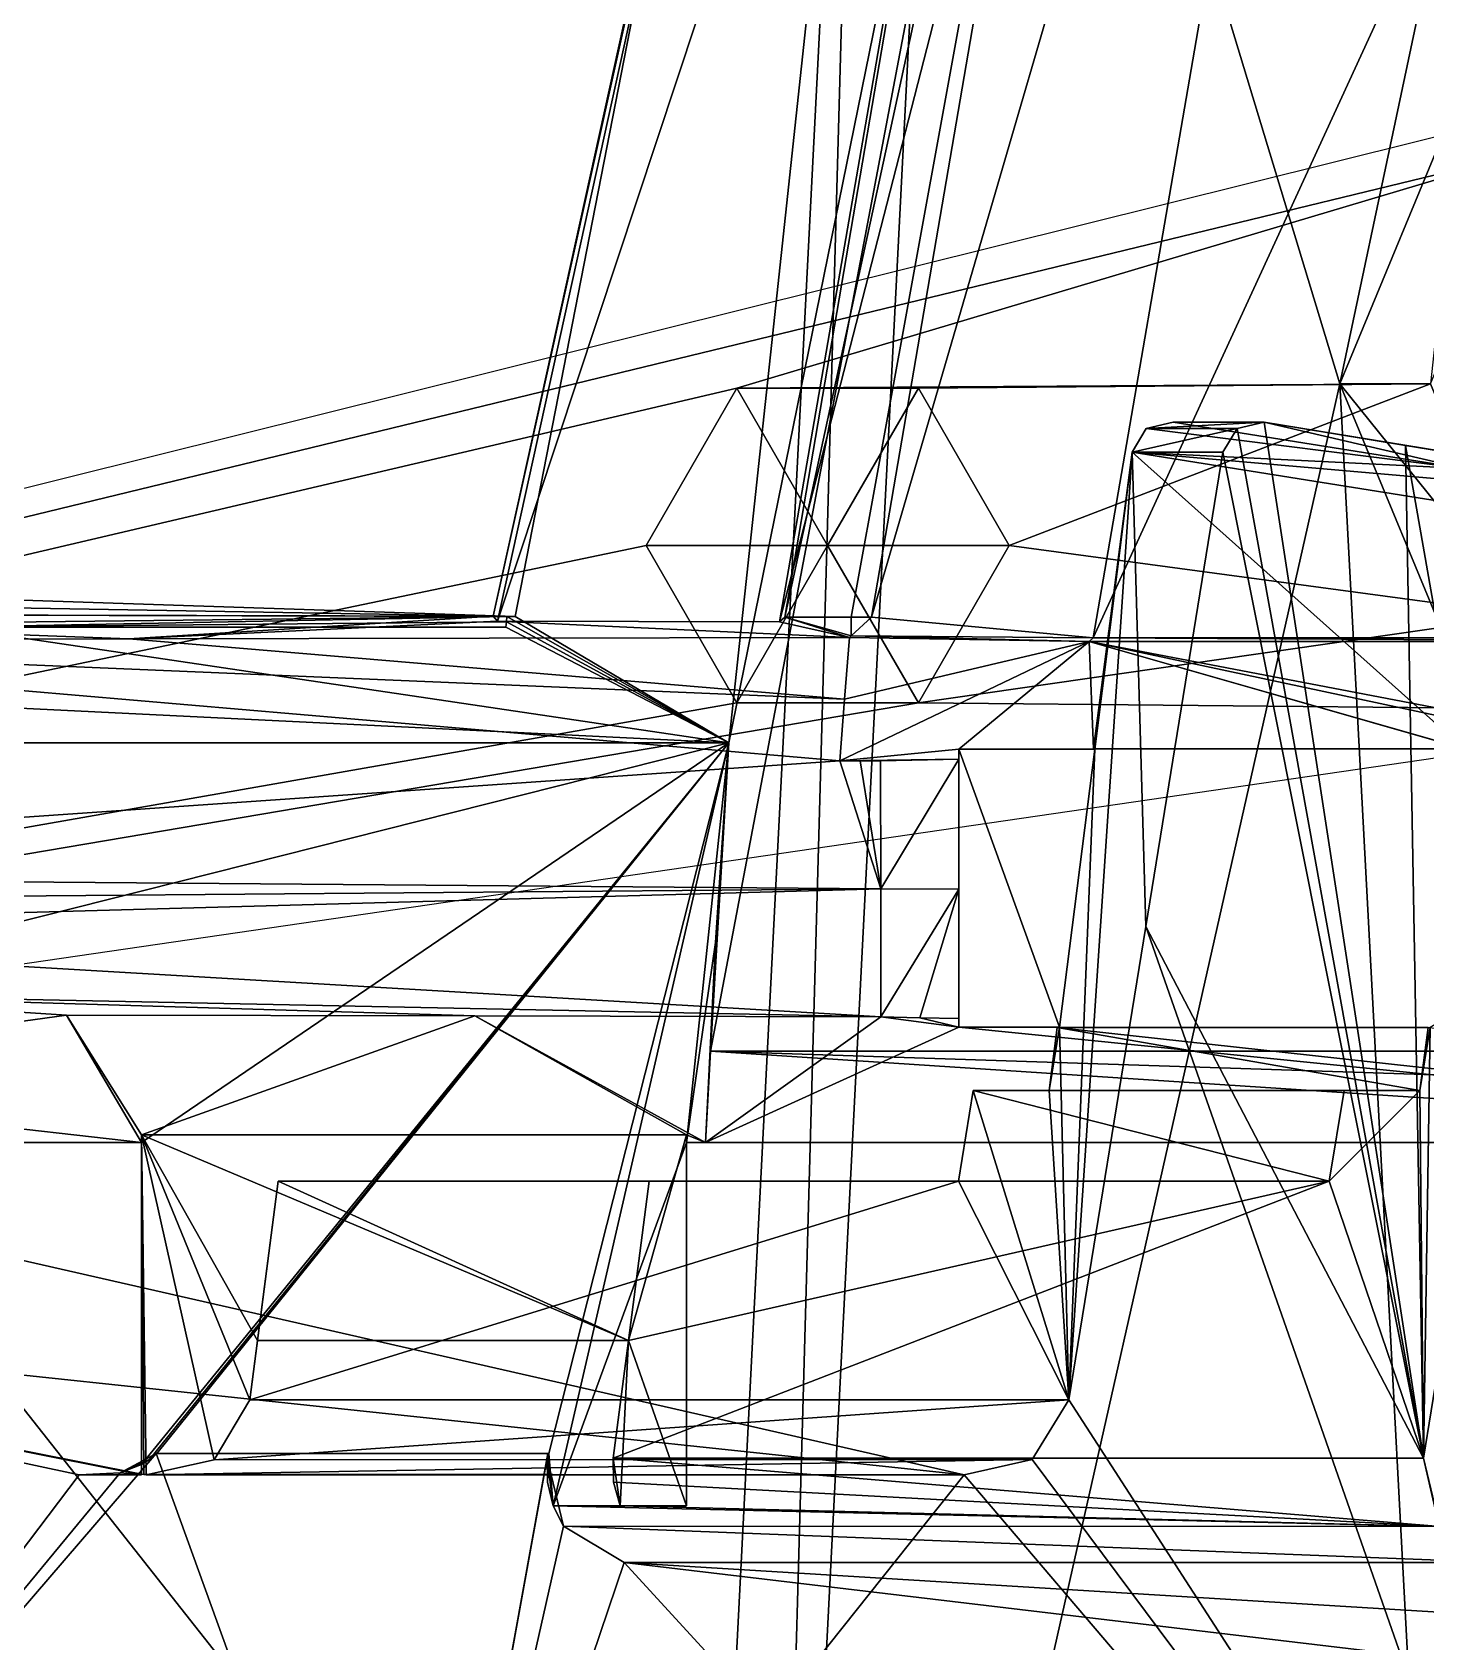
# Model space of a CAD drawing. Header units: millimetres. Extents: x -228 to 228, y -204 to 237.
# Drawn here: x -69.1 to -61.43, y -0.04 to 8.83 of the extents above; entities that cross this region are included whole.
import ezdxf

# ---------------------------------------------------------------- set-up
doc = ezdxf.new("R2010")
doc.units = ezdxf.units.MM
doc.header["$LTSCALE"] = 127.314815
for name, color, linetype in [('3518', 7, 'CONTINUOUS'), ('3519', 7, 'CONTINUOUS'), ('3522', 7, 'CONTINUOUS'), ('3524', 7, 'CONTINUOUS'), ('3601', 7, 'CONTINUOUS'), ('3658', 7, 'CONTINUOUS'), ('3659', 7, 'CONTINUOUS'), ('3687', 7, 'CONTINUOUS'), ('3688', 7, 'CONTINUOUS'), ('3689', 7, 'CONTINUOUS'), ('3690', 7, 'CONTINUOUS'), ('4303', 7, 'CONTINUOUS'), ('4312', 7, 'CONTINUOUS'), ('4320', 7, 'CONTINUOUS'), ('4321', 7, 'CONTINUOUS'), ('4322', 7, 'CONTINUOUS'), ('4328', 7, 'CONTINUOUS'), ('4329', 7, 'CONTINUOUS'), ('4330', 7, 'CONTINUOUS'), ('4335', 7, 'CONTINUOUS'), ('4337', 7, 'CONTINUOUS'), ('4339', 7, 'CONTINUOUS'), ('4341', 7, 'CONTINUOUS'), ('4342', 7, 'CONTINUOUS'), ('4344', 7, 'CONTINUOUS'), ('4345', 7, 'CONTINUOUS'), ('4347', 7, 'CONTINUOUS'), ('4414', 7, 'CONTINUOUS'), ('4415', 7, 'CONTINUOUS'), ('4416', 7, 'CONTINUOUS'), ('4417', 7, 'CONTINUOUS'), ('4418', 7, 'CONTINUOUS'), ('4420', 7, 'CONTINUOUS'), ('4432', 7, 'CONTINUOUS'), ('4434', 7, 'CONTINUOUS'), ('4436', 7, 'CONTINUOUS'), ('4455', 7, 'CONTINUOUS'), ('4456', 7, 'CONTINUOUS'), ('4458', 7, 'CONTINUOUS'), ('4460', 7, 'CONTINUOUS'), ('4461', 7, 'CONTINUOUS'), ('4462', 7, 'CONTINUOUS'), ('4463', 7, 'CONTINUOUS'), ('4487', 7, 'CONTINUOUS'), ('4488', 7, 'CONTINUOUS'), ('4496', 7, 'CONTINUOUS'), ('4507', 7, 'CONTINUOUS'), ('4509', 7, 'CONTINUOUS'), ('4576', 7, 'CONTINUOUS'), ('4577', 7, 'CONTINUOUS'), ('4583', 7, 'CONTINUOUS'), ('4584', 7, 'CONTINUOUS'), ('4585', 7, 'CONTINUOUS'), ('4586', 7, 'CONTINUOUS'), ('4602', 7, 'CONTINUOUS')]:
    doc.layers.add(name, color=color, linetype=linetype)

msp = doc.modelspace()

# ---------------------------------------------------------------- linework, layer by layer
at = {"layer": '3518', "color": 5, "linetype": 'Continuous'}
for points in [[(-59.6031, 8.6901, 1037.99), (-94.5, 0, 1037.99), (-60.8759, 8.1629, 1037.99), (-59.6031, 8.6901, 1037.99)], [(-60.8759, 8.1629, 1037.99), (-94.5, 0, 1037.99), (-65.2224, 6.866, 1037.99), (-60.8759, 8.1629, 1037.99)], [(-61.4031, 6.8901, 1037.99), (-60.8759, 8.1629, 1037.99), (-65.2224, 6.866, 1037.99), (-61.4031, 6.8901, 1037.99)], [(-65.2224, 6.866, 1037.99), (-94.5, 0, 1037.99), (-65.7225, 6, 1037.99), (-65.2224, 6.866, 1037.99)], [(-64.2226, 6.866, 1037.99), (-61.4031, 6.8901, 1037.99), (-65.2224, 6.866, 1037.99), (-64.2226, 6.866, 1037.99)], [(-63.7225, 6, 1037.99), (-61.4031, 6.8901, 1037.99), (-64.2226, 6.866, 1037.99), (-63.7225, 6, 1037.99)], [(-60.8759, 5.6173, 1037.99), (-61.4031, 6.8901, 1037.99), (-63.7225, 6, 1037.99), (-60.8759, 5.6173, 1037.99)], [(-65.7225, 6, 1037.99), (-94.5, 0, 1037.99), (-65.2224, 5.134, 1037.99), (-65.7225, 6, 1037.99)], [(-60.8759, 5.6173, 1037.99), (-63.7225, 6, 1037.99), (-64.2226, 5.134, 1037.99), (-60.8759, 5.6173, 1037.99)], [(-59.6031, 5.0901, 1037.99), (-60.8759, 5.6173, 1037.99), (-64.2226, 5.134, 1037.99), (-59.6031, 5.0901, 1037.99)], [(-94.5, 0, 1037.99), (-59.6031, 5.0901, 1037.99), (-64.2226, 5.134, 1037.99), (-94.5, 0, 1037.99)], [(-65.2224, 5.134, 1037.99), (-94.5, 0, 1037.99), (-64.2226, 5.134, 1037.99), (-65.2224, 5.134, 1037.99)]]:
    msp.add_3dface(points, dxfattribs=at)
at = {"layer": '3519', "color": 5, "linetype": 'Continuous'}
for points in [[(-64.0168, 13.8601, 1032.99), (-56.2612, 33.5399, 1032.99), (-61.9031, 6.8901, 1032.99), (-64.0168, 13.8601, 1032.99)], [(-61.9031, 6.8901, 1032.99), (-56.2612, 33.5399, 1032.99), (-61.2295, 8.5163, 1032.99), (-61.9031, 6.8901, 1032.99)], [(-65.0958, -7.2653, 1032.99), (-64.0168, 13.8601, 1032.99), (-61.9031, 6.8901, 1032.99), (-65.0958, -7.2653, 1032.99)], [(-61.3678, -3.1402, 1032.99), (-65.0958, -7.2653, 1032.99), (-61.9031, 6.8901, 1032.99), (-61.3678, -3.1402, 1032.99)], [(-61.2295, 5.2638, 1032.99), (-61.3678, -3.1402, 1032.99), (-61.9031, 6.8901, 1032.99), (-61.2295, 5.2638, 1032.99)]]:
    msp.add_3dface(points, dxfattribs=at)
at = {"layer": '3522', "color": 5, "linetype": 'Continuous'}
for points in [[(-93, 0, 1035.99), (-83.0564, 14.729, 1035.99), (-64.5054, 13.9662, 1035.99), (-93, 0, 1035.99)], [(-65.5927, -7.3211, 1035.99), (-93, 0, 1035.99), (-64.5054, 13.9662, 1035.99), (-65.5927, -7.3211, 1035.99)], [(-89.8312, -24.0698, 1035.99), (-93, 0, 1035.99), (-65.5927, -7.3211, 1035.99), (-89.8312, -24.0698, 1035.99)]]:
    msp.add_3dface(points, dxfattribs=at)
at = {"layer": '3524', "color": 5, "linetype": 'Continuous'}
for points in [[(-65.5927, -7.3211, 1035.99), (-64.5054, 13.9662, 1035.99), (-65.5927, -7.3208, 1033.49), (-65.5927, -7.3211, 1035.99)], [(-65.5927, -7.3208, 1033.49), (-64.5054, 13.9662, 1035.99), (-64.5055, 13.9659, 1033.49), (-65.5927, -7.3208, 1033.49)]]:
    msp.add_3dface(points, dxfattribs=at)
at = {"layer": '3601', "color": 5, "linetype": 'Continuous'}
for points in [[(-65.0958, -7.2653, 1032.99), (-65.5927, -7.3208, 1033.49), (-64.5055, 13.9659, 1033.49), (-65.0958, -7.2653, 1032.99)], [(-64.0168, 13.8601, 1032.99), (-65.0958, -7.2653, 1032.99), (-64.5055, 13.9659, 1033.49), (-64.0168, 13.8601, 1032.99)]]:
    msp.add_3dface(points, dxfattribs=at)
at = {"layer": '3658', "color": 5, "linetype": 'Continuous'}
for points in [[(-61.2295, 5.2638, 1032.99), (-61.9031, 6.8901, 1032.99), (-60.8759, 5.6173, 1033.49), (-61.2295, 5.2638, 1032.99)], [(-61.9031, 6.8901, 1032.99), (-61.4031, 6.8901, 1033.49), (-60.8759, 5.6173, 1033.49), (-61.9031, 6.8901, 1032.99)]]:
    msp.add_3dface(points, dxfattribs=at)
at = {"layer": '3659', "color": 5, "linetype": 'Continuous'}
msp.add_3dface([(-61.9031, 6.8901, 1032.99), (-61.2295, 8.5163, 1032.99), (-61.4031, 6.8901, 1033.49), (-61.9031, 6.8901, 1032.99)], dxfattribs=at)
at = {"layer": '3687', "color": 5, "linetype": 'Continuous'}
for points in [[(-65.7225, 6, 1036.99), (-64.7225, 6, 1036.3891), (-65.2225, 6.866, 1036.99), (-65.7225, 6, 1036.99)], [(-65.2225, 6.866, 1036.99), (-64.7225, 6, 1036.3891), (-64.2225, 6.866, 1036.99), (-65.2225, 6.866, 1036.99)], [(-64.2225, 6.866, 1036.99), (-64.7225, 6, 1036.3891), (-63.7225, 6, 1036.99), (-64.2225, 6.866, 1036.99)]]:
    msp.add_3dface(points, dxfattribs=at)
at = {"layer": '3688', "color": 5, "linetype": 'Continuous'}
for points in [[(-65.2224, 6.866, 1037.99), (-65.7225, 6, 1037.99), (-65.2225, 6.866, 1036.99), (-65.2224, 6.866, 1037.99)], [(-65.7225, 6, 1037.99), (-65.7225, 6, 1036.99), (-65.2225, 6.866, 1036.99), (-65.7225, 6, 1037.99)], [(-65.2224, 6.866, 1037.99), (-65.2225, 6.866, 1036.99), (-64.2225, 6.866, 1036.99), (-65.2224, 6.866, 1037.99)], [(-64.2226, 6.866, 1037.99), (-65.2224, 6.866, 1037.99), (-64.2225, 6.866, 1036.99), (-64.2226, 6.866, 1037.99)], [(-63.7225, 6, 1037.99), (-64.2226, 6.866, 1037.99), (-63.7225, 6, 1036.99), (-63.7225, 6, 1037.99)], [(-64.2226, 6.866, 1037.99), (-64.2225, 6.866, 1036.99), (-63.7225, 6, 1036.99), (-64.2226, 6.866, 1037.99)]]:
    msp.add_3dface(points, dxfattribs=at)
at = {"layer": '3689', "color": 5, "linetype": 'Continuous'}
for points in [[(-64.7225, 6, 1036.3891), (-65.7225, 6, 1036.99), (-65.2225, 5.134, 1036.99), (-64.7225, 6, 1036.3891)], [(-64.2225, 5.134, 1036.99), (-64.7225, 6, 1036.3891), (-65.2225, 5.134, 1036.99), (-64.2225, 5.134, 1036.99)], [(-63.7225, 6, 1036.99), (-64.7225, 6, 1036.3891), (-64.2225, 5.134, 1036.99), (-63.7225, 6, 1036.99)]]:
    msp.add_3dface(points, dxfattribs=at)
at = {"layer": '3690', "color": 5, "linetype": 'Continuous'}
for points in [[(-65.7225, 6, 1037.99), (-65.2224, 5.134, 1037.99), (-65.7225, 6, 1036.99), (-65.7225, 6, 1037.99)], [(-65.7225, 6, 1036.99), (-65.2224, 5.134, 1037.99), (-65.2225, 5.134, 1036.99), (-65.7225, 6, 1036.99)], [(-64.2226, 5.134, 1037.99), (-63.7225, 6, 1037.99), (-64.2225, 5.134, 1036.99), (-64.2226, 5.134, 1037.99)], [(-63.7225, 6, 1037.99), (-63.7225, 6, 1036.99), (-64.2225, 5.134, 1036.99), (-63.7225, 6, 1037.99)], [(-65.2224, 5.134, 1037.99), (-64.2226, 5.134, 1037.99), (-65.2225, 5.134, 1036.99), (-65.2224, 5.134, 1037.99)], [(-64.2226, 5.134, 1037.99), (-64.2225, 5.134, 1036.99), (-65.2225, 5.134, 1036.99), (-64.2226, 5.134, 1037.99)]]:
    msp.add_3dface(points, dxfattribs=at)
at = {"layer": '4303', "color": 6, "linetype": 'Continuous'}
for points in [[(-61.4416, 0.9748, 1078.2464), (-62.3195, 6.6791, 1078.4817), (-62.4672, 6.6436, 1078.5034), (-61.4416, 0.9748, 1078.2464)], [(-61.5405, 6.5515, 1078.3593), (-62.3195, 6.6791, 1078.4817), (-61.4416, 0.9748, 1078.2464), (-61.5405, 6.5515, 1078.3593)], [(-62.5468, 6.5136, 1078.5131), (-61.4416, 0.9748, 1078.2464), (-62.4672, 6.6436, 1078.5034), (-62.5468, 6.5136, 1078.5131)], [(-62.5468, 6.5136, 1078.5131), (-62.9707, 3.9016, 1078.5305), (-61.4416, 0.9748, 1078.2464), (-62.5468, 6.5136, 1078.5131)], [(-60.7589, 6.4234, 1078.2323), (-61.5405, 6.5515, 1078.3593), (-61.0191, 3.5818, 1078.2247), (-60.7589, 6.4234, 1078.2323)], [(-61.5405, 6.5515, 1078.3593), (-61.4416, 0.9748, 1078.2464), (-61.0191, 3.5818, 1078.2247), (-61.5405, 6.5515, 1078.3593)], [(-60.4823, -3.2109, 1078.0199), (-62.9707, 3.9016, 1078.5305), (-63.3938, 1.2951, 1078.5467), (-60.4823, -3.2109, 1078.0199)], [(-62.9707, 3.9016, 1078.5305), (-60.4823, -3.2109, 1078.0199), (-61.4416, 0.9748, 1078.2464), (-62.9707, 3.9016, 1078.5305)], [(-71.4023, -0.9818, 1079.4363), (-66.4284, -2.2049, 1078.891), (-69.935, 2.2406, 1079.3567), (-71.4023, -0.9818, 1079.4363)], [(-66.4284, -2.2049, 1078.891), (-63.9714, 0.8829, 1078.6217), (-69.935, 2.2406, 1079.3567), (-66.4284, -2.2049, 1078.891)], [(-60.4823, -3.2109, 1078.0199), (-63.3938, 1.2951, 1078.5467), (-63.5972, 0.9668, 1078.5702), (-60.4823, -3.2109, 1078.0199)], [(-63.9714, 0.8829, 1078.6217), (-60.4823, -3.2109, 1078.0199), (-63.5972, 0.9668, 1078.5702), (-63.9714, 0.8829, 1078.6217)], [(-61.4416, 0.9748, 1078.2464), (-60.4823, -3.2109, 1078.0199), (-61.3519, 0.5976, 1078.2257), (-61.4416, 0.9748, 1078.2464)], [(-66.4284, -2.2049, 1078.891), (-60.4823, -3.2109, 1078.0199), (-63.9714, 0.8829, 1078.6217), (-66.4284, -2.2049, 1078.891)]]:
    msp.add_3dface(points, dxfattribs=at)
at = {"layer": '4312', "color": 6, "linetype": 'Continuous'}
for points in [[(-63.9714, 0.8829, 1078.6217), (-73.6342, 1.9079, 1038.9634), (-69.935, 2.2406, 1079.3567), (-63.9714, 0.8829, 1078.6217)], [(-68.8431, 0.8829, 1038.9456), (-73.6342, 1.9079, 1038.9634), (-68.5, 0.8829, 1041.7395), (-68.8431, 0.8829, 1038.9456)], [(-68.5, 0.8829, 1041.7395), (-73.6342, 1.9079, 1038.9634), (-68.5, 0.8851, 1041.8397), (-68.5, 0.8829, 1041.7395)], [(-68.5, 0.8851, 1041.8397), (-73.6342, 1.9079, 1038.9634), (-68.5, 0.8873, 1041.9398), (-68.5, 0.8851, 1041.8397)], [(-68.5, 0.8873, 1041.9398), (-73.6342, 1.9079, 1038.9634), (-63.9714, 0.8829, 1078.6217), (-68.5, 0.8873, 1041.9398)], [(-68.4876, 0.8851, 1041.9405), (-68.5, 0.8873, 1041.9398), (-63.9714, 0.8829, 1078.6217), (-68.4876, 0.8851, 1041.9405)], [(-68.4752, 0.8829, 1041.9411), (-68.4876, 0.8851, 1041.9405), (-63.9714, 0.8829, 1078.6217), (-68.4752, 0.8829, 1041.9411)], [(-61.0258, 0.4001, 1078.1703), (-56.0611, -0.1967, 1077.2807), (-65.843, 0.4001, 1038.9371), (-61.0258, 0.4001, 1078.1703)], [(-65.843, 0.4001, 1038.9371), (-56.0611, -0.1967, 1077.2807), (-61.0076, -0.1742, 1038.9271), (-65.843, 0.4001, 1038.9371)]]:
    msp.add_3dface(points, dxfattribs=at)
at = {"layer": '4320', "color": 6, "linetype": 'Continuous'}
for points in [[(-63.0459, 6.5136, 1074.4485), (-63.2509, 4.8786, 1074.9509), (-63.3938, 1.2951, 1078.5467), (-63.0459, 6.5136, 1074.4485)], [(-62.9707, 3.9016, 1078.5305), (-63.0459, 6.5136, 1074.4485), (-63.3938, 1.2951, 1078.5467), (-62.9707, 3.9016, 1078.5305)], [(-63.2586, 4.8797, 1074.8863), (-63.2509, 4.8786, 1074.9509), (-63.0459, 6.5136, 1074.4485), (-63.2586, 4.8797, 1074.8863)], [(-62.5468, 6.5136, 1078.5131), (-63.0459, 6.5136, 1074.4485), (-62.9707, 3.9016, 1078.5305), (-62.5468, 6.5136, 1078.5131)], [(-63.2509, 4.8786, 1074.9509), (-63.4466, 3.3478, 1075.3898), (-63.3938, 1.2951, 1078.5467), (-63.2509, 4.8786, 1074.9509)], [(-63.3938, 1.2951, 1078.5467), (-63.4466, 3.3478, 1075.3898), (-63.5033, 3, 1075.39), (-63.3938, 1.2951, 1078.5467)], [(-63.5033, 3, 1075.39), (-63.4466, 3.3478, 1075.3898), (-63.4582, 3.3462, 1075.2972), (-63.5033, 3, 1075.39)], [(-64.0023, 2.5, 1071.99), (-63.3938, 1.2951, 1078.5467), (-63.9208, 3, 1071.99), (-64.0023, 2.5, 1071.99)], [(-63.9208, 3, 1071.99), (-63.3938, 1.2951, 1078.5467), (-63.5033, 3, 1075.39), (-63.9208, 3, 1071.99)], [(-67.9029, 1.2951, 1041.8229), (-63.3938, 1.2951, 1078.5467), (-64.0023, 2.5, 1071.99), (-67.9029, 1.2951, 1041.8229)], [(-67.861, 1.6231, 1041.7289), (-67.9029, 1.2951, 1041.8229), (-67.7468, 2.5, 1041.4939), (-67.861, 1.6231, 1041.7289)], [(-67.7468, 2.5, 1041.4939), (-67.9029, 1.2951, 1041.8229), (-64.0023, 2.5, 1071.99), (-67.7468, 2.5, 1041.4939)]]:
    msp.add_3dface(points, dxfattribs=at)
at = {"layer": '4321', "color": 6, "linetype": 'Continuous'}
for points in [[(-61.2205, 6.4234, 1074.4727), (-62.8202, 6.6791, 1074.4042), (-62.3195, 6.6791, 1078.4817), (-61.2205, 6.4234, 1074.4727)], [(-60.7589, 6.4234, 1078.2323), (-61.2205, 6.4234, 1074.4727), (-62.3195, 6.6791, 1078.4817), (-60.7589, 6.4234, 1078.2323)], [(-61.5405, 6.5515, 1078.3593), (-60.7589, 6.4234, 1078.2323), (-62.3195, 6.6791, 1078.4817), (-61.5405, 6.5515, 1078.3593)]]:
    msp.add_3dface(points, dxfattribs=at)
at = {"layer": '4322', "color": 6, "linetype": 'Continuous'}
for points in [[(-61.4416, 0.9748, 1078.2464), (-61.4054, 3.3478, 1075.3898), (-61.0191, 3.5818, 1078.2247), (-61.4416, 0.9748, 1078.2464)], [(-61.417, 3.3462, 1075.2972), (-61.4054, 3.3478, 1075.3898), (-61.4621, 3, 1075.39), (-61.417, 3.3462, 1075.2972)], [(-61.4621, 3, 1075.39), (-61.4054, 3.3478, 1075.3898), (-61.4416, 0.9748, 1078.2464), (-61.4621, 3, 1075.39)], [(-61.8795, 3, 1071.99), (-61.4621, 3, 1075.39), (-61.9611, 2.5, 1071.99), (-61.8795, 3, 1071.99)], [(-61.9611, 2.5, 1071.99), (-61.4621, 3, 1075.39), (-61.4416, 0.9748, 1078.2464), (-61.9611, 2.5, 1071.99)], [(-65.8197, 1.6231, 1041.7289), (-61.9611, 2.5, 1071.99), (-65.9026, 0.9748, 1041.9148), (-65.8197, 1.6231, 1041.7289)], [(-65.9026, 0.9748, 1041.9148), (-61.9611, 2.5, 1071.99), (-61.4416, 0.9748, 1078.2464), (-65.9026, 0.9748, 1041.9148)], [(-65.7055, 2.5, 1041.4939), (-61.9611, 2.5, 1071.99), (-65.8197, 1.6231, 1041.7289), (-65.7055, 2.5, 1041.4939)], [(-66.2617, 0.9748, 1038.99), (-66.267, 0.9748, 1038.9472), (-66.2628, 1, 1038.9476), (-66.2617, 0.9748, 1038.99)], [(-66.2576, 1, 1038.99), (-66.2617, 0.9748, 1038.99), (-66.2628, 1, 1038.9476), (-66.2576, 1, 1038.99)]]:
    msp.add_3dface(points, dxfattribs=at)
at = {"layer": '4328', "color": 6, "linetype": 'Continuous'}
for points in [[(-63.9208, 3, 1071.99), (-63.5033, 3, 1075.39), (-61.8795, 3, 1071.99), (-63.9208, 3, 1071.99)], [(-63.5033, 3, 1075.39), (-61.4621, 3, 1075.39), (-61.8795, 3, 1071.99), (-63.5033, 3, 1075.39)]]:
    msp.add_3dface(points, dxfattribs=at)
at = {"layer": '4329', "color": 6, "linetype": 'Continuous'}
for points in [[(-67.7468, 2.5, 1041.4939), (-64.0023, 2.5, 1071.99), (-65.7055, 2.5, 1041.4939), (-67.7468, 2.5, 1041.4939)], [(-64.0023, 2.5, 1071.99), (-61.9611, 2.5, 1071.99), (-65.7055, 2.5, 1041.4939), (-64.0023, 2.5, 1071.99)]]:
    msp.add_3dface(points, dxfattribs=at)
at = {"layer": '4330', "color": 6, "linetype": 'Continuous'}
for points in [[(-64.0023, 2.5, 1071.99), (-63.9208, 3, 1071.99), (-61.9611, 2.5, 1071.99), (-64.0023, 2.5, 1071.99)], [(-63.9208, 3, 1071.99), (-61.8795, 3, 1071.99), (-61.9611, 2.5, 1071.99), (-63.9208, 3, 1071.99)]]:
    msp.add_3dface(points, dxfattribs=at)
at = {"layer": '4335', "color": 6, "linetype": 'Continuous'}
for points in [[(-62.8202, 6.6791, 1074.4042), (-61.2205, 6.4234, 1074.4727), (-62.9683, 6.6444, 1074.4135), (-62.8202, 6.6791, 1074.4042)], [(-61.2205, 6.4234, 1074.4727), (-63.0459, 6.5136, 1074.4485), (-62.9683, 6.6444, 1074.4135), (-61.2205, 6.4234, 1074.4727)], [(-63.2586, 4.8797, 1074.8863), (-63.0459, 6.5136, 1074.4485), (-61.2173, 4.8797, 1074.8863), (-63.2586, 4.8797, 1074.8863)], [(-63.0459, 6.5136, 1074.4485), (-61.2205, 6.4234, 1074.4727), (-61.0872, 6.3437, 1074.494), (-63.0459, 6.5136, 1074.4485)], [(-63.0459, 6.5136, 1074.4485), (-61.0462, 6.194, 1074.5342), (-61.2173, 4.8797, 1074.8863), (-63.0459, 6.5136, 1074.4485)], [(-61.0462, 6.194, 1074.5342), (-63.0459, 6.5136, 1074.4485), (-61.0872, 6.3437, 1074.494), (-61.0462, 6.194, 1074.5342)], [(-63.5033, 3, 1075.39), (-63.4582, 3.3462, 1075.2972), (-61.4621, 3, 1075.39), (-63.5033, 3, 1075.39)], [(-63.4582, 3.3462, 1075.2972), (-61.417, 3.3462, 1075.2972), (-61.4621, 3, 1075.39), (-63.4582, 3.3462, 1075.2972)]]:
    msp.add_3dface(points, dxfattribs=at)
at = {"layer": '4337', "color": 6, "linetype": 'Continuous'}
for points in [[(-65.2657, 4.9128, 1038.99), (-73.9846, 2.7124, 1038.99), (-74.1632, 4.9128, 1038.99), (-65.2657, 4.9128, 1038.99)], [(-68.5, 2.7124, 1038.99), (-73.9846, 2.7124, 1038.99), (-65.2657, 4.9128, 1038.99), (-68.5, 2.7124, 1038.99)], [(-68.4558, 0.9677, 1038.99), (-68.5, 0.9398, 1038.99), (-65.2657, 4.9128, 1038.99), (-68.4558, 0.9677, 1038.99)], [(-68.5, 0.9398, 1038.99), (-68.5, 2.7124, 1038.99), (-65.2657, 4.9128, 1038.99), (-68.5, 0.9398, 1038.99)], [(-68.4148, 1, 1038.99), (-68.4558, 0.9677, 1038.99), (-65.2657, 4.9128, 1038.99), (-68.4148, 1, 1038.99)], [(-66.2576, 1, 1038.99), (-68.4148, 1, 1038.99), (-65.2657, 4.9128, 1038.99), (-66.2576, 1, 1038.99)], [(-66.2334, 0.7124, 1038.99), (-66.2576, 1, 1038.99), (-65.2657, 4.9128, 1038.99), (-66.2334, 0.7124, 1038.99)], [(-65.5, 2.7124, 1038.99), (-66.2334, 0.7124, 1038.99), (-65.2657, 4.9128, 1038.99), (-65.5, 2.7124, 1038.99)], [(-65.3392, 3.8135, 1038.99), (-65.5, 2.7124, 1038.99), (-65.2657, 4.9128, 1038.99), (-65.3392, 3.8135, 1038.99)], [(-65.3941, 2.7124, 1038.99), (-65.5, 2.7124, 1038.99), (-65.3392, 3.8135, 1038.99), (-65.3941, 2.7124, 1038.99)], [(-65.5, 0.7124, 1038.99), (-66.2334, 0.7124, 1038.99), (-65.5, 2.7124, 1038.99), (-65.5, 0.7124, 1038.99)], [(-66.2617, 0.9748, 1038.99), (-66.2576, 1, 1038.99), (-66.2653, 0.8418, 1038.99), (-66.2617, 0.9748, 1038.99)], [(-66.2576, 1, 1038.99), (-66.2334, 0.7124, 1038.99), (-66.2653, 0.8418, 1038.99), (-66.2576, 1, 1038.99)]]:
    msp.add_3dface(points, dxfattribs=at)
at = {"layer": '4339', "color": 6, "linetype": 'Continuous'}
for points in [[(-71.5133, 3.0548, 1058.6044), (-68.5, 2.7124, 1038.99), (-68.9129, 3.4142, 1079.1925), (-71.5133, 3.0548, 1058.6044)], [(-68.5, 2.7124, 1038.99), (-68.5, 2.7546, 1041.4044), (-68.9129, 3.4142, 1079.1925), (-68.5, 2.7124, 1038.99)], [(-68.9129, 3.4142, 1079.1925), (-68.5, 2.7546, 1041.4044), (-66.6657, 3.4096, 1078.9276), (-68.9129, 3.4142, 1079.1925)], [(-68.5, 2.7546, 1041.4044), (-65.5, 2.7546, 1041.4044), (-66.6657, 3.4096, 1078.9276), (-68.5, 2.7546, 1041.4044)], [(-65.5, 2.7546, 1041.4044), (-65.3941, 2.7124, 1038.99), (-66.6657, 3.4096, 1078.9276), (-65.5, 2.7546, 1041.4044)], [(-66.6657, 3.4096, 1078.9276), (-65.3941, 2.7124, 1038.99), (-64.4303, 3.4044, 1078.6297), (-66.6657, 3.4096, 1078.9276)], [(-64.4303, 3.4044, 1078.6297), (-65.3941, 2.7124, 1038.99), (-64, 3.3478, 1075.3898), (-64.4303, 3.4044, 1078.6297)], [(-64.2152, 3.4, 1078.3822), (-64.4303, 3.4044, 1078.6297), (-64, 3.3478, 1075.3898), (-64.2152, 3.4, 1078.3822)], [(-64, 3.3957, 1078.1345), (-64.2152, 3.4, 1078.3822), (-64, 3.3478, 1075.3898), (-64, 3.3957, 1078.1345)], [(-65.3941, 2.7124, 1038.99), (-57.6863, 2.7124, 1038.99), (-64, 3.3478, 1075.3898), (-65.3941, 2.7124, 1038.99)], [(-63.4582, 3.3462, 1075.2972), (-63.4466, 3.3478, 1075.3898), (-64, 3.3478, 1075.3898), (-63.4582, 3.3462, 1075.2972)], [(-57.6863, 2.7124, 1038.99), (-63.4582, 3.3462, 1075.2972), (-64, 3.3478, 1075.3898), (-57.6863, 2.7124, 1038.99)], [(-61.417, 3.3462, 1075.2972), (-63.4582, 3.3462, 1075.2972), (-57.6863, 2.7124, 1038.99), (-61.417, 3.3462, 1075.2972)], [(-73.9846, 2.7124, 1038.99), (-68.5, 2.7124, 1038.99), (-71.5133, 3.0548, 1058.6044), (-73.9846, 2.7124, 1038.99)], [(-65.5, 2.7124, 1038.99), (-65.3941, 2.7124, 1038.99), (-65.5, 2.7546, 1041.4044), (-65.5, 2.7124, 1038.99)]]:
    msp.add_3dface(points, dxfattribs=at)
at = {"layer": '4341', "color": 6, "linetype": 'Continuous'}
for points in [[(-68.4106, 24.4286, 1079.5464), (-73.303, 9.2594, 1079.6447), (-72.4341, 5.4828, 1079.5464), (-68.4106, 24.4286, 1079.5464)], [(-73.7669, 4.1844, 1079.6447), (-64.656, 4.8136, 1078.6738), (-72.4341, 5.4828, 1079.5464), (-73.7669, 4.1844, 1079.6447)], [(-68.5706, 5.4866, 1079.1695), (-72.4341, 5.4828, 1079.5464), (-64.6298, 5.154, 1078.6738), (-68.5706, 5.4866, 1079.1695)], [(-72.4341, 5.4828, 1079.5464), (-64.656, 4.8136, 1078.6738), (-64.6298, 5.154, 1078.6738), (-72.4341, 5.4828, 1079.5464)], [(-64.6017, 5.4943, 1078.6738), (-68.5706, 5.4866, 1079.1695), (-64.6298, 5.154, 1078.6738), (-64.6017, 5.4943, 1078.6738)], [(-64.656, 4.8136, 1078.6738), (-73.7669, 4.1844, 1079.6447), (-64.4304, 4.1092, 1078.6355), (-64.656, 4.8136, 1078.6738)], [(-64.5433, 4.8138, 1078.6581), (-64.656, 4.8136, 1078.6738), (-64.4304, 4.1092, 1078.6355), (-64.5433, 4.8138, 1078.6581)], [(-64.4306, 4.8141, 1078.6424), (-64.5433, 4.8138, 1078.6581), (-64.4304, 4.1092, 1078.6355), (-64.4306, 4.8141, 1078.6424)], [(-64.4304, 4.1092, 1078.6355), (-73.7669, 4.1844, 1079.6447), (-73.1859, 4.0354, 1079.5997), (-64.4304, 4.1092, 1078.6355)], [(-72.595, 3.8838, 1079.5512), (-64.4304, 4.1092, 1078.6355), (-73.1859, 4.0354, 1079.5997), (-72.595, 3.8838, 1079.5512)], [(-64.4303, 3.4044, 1078.6297), (-64.4304, 4.1092, 1078.6355), (-72.595, 3.8838, 1079.5512), (-64.4303, 3.4044, 1078.6297)], [(-70.7615, 3.5332, 1079.3844), (-64.4303, 3.4044, 1078.6297), (-72.595, 3.8838, 1079.5512), (-70.7615, 3.5332, 1079.3844)], [(-68.9129, 3.4142, 1079.1925), (-66.6657, 3.4096, 1078.9276), (-70.7615, 3.5332, 1079.3844), (-68.9129, 3.4142, 1079.1925)], [(-66.6657, 3.4096, 1078.9276), (-64.4303, 3.4044, 1078.6297), (-70.7615, 3.5332, 1079.3844), (-66.6657, 3.4096, 1078.9276)]]:
    msp.add_3dface(points, dxfattribs=at)
at = {"layer": '4342', "color": 6, "linetype": 'Continuous'}
for points in [[(-62.6724, 16.1661, 1075.49), (-64.4806, 5.6052, 1075.49), (-61.4493, 15.9996, 1040.39), (-62.6724, 16.1661, 1075.49)], [(-61.4493, 15.9996, 1040.39), (-64.4806, 5.6052, 1075.49), (-63.2601, 5.4923, 1040.39), (-61.4493, 15.9996, 1040.39)], [(-64.4806, 5.6052, 1075.49), (-64.5924, 5.5028, 1078.4291), (-63.2601, 5.4923, 1040.39), (-64.4806, 5.6052, 1075.49)], [(-64.6017, 5.4943, 1078.6738), (-63.2829, 5.4713, 1040.99), (-64.5924, 5.5028, 1078.4291), (-64.6017, 5.4943, 1078.6738)], [(-64.5924, 5.5028, 1078.4291), (-63.2829, 5.4713, 1040.99), (-63.2601, 5.4923, 1040.39), (-64.5924, 5.5028, 1078.4291)], [(-64.656, 4.8136, 1078.6738), (-63.2829, 5.4713, 1040.99), (-64.6298, 5.154, 1078.6738), (-64.656, 4.8136, 1078.6738)], [(-63.2829, 5.4713, 1040.99), (-64.6017, 5.4943, 1078.6738), (-64.6298, 5.154, 1078.6738), (-63.2829, 5.4713, 1040.99)]]:
    msp.add_3dface(points, dxfattribs=at)
at = {"layer": '4344', "color": 6, "linetype": 'Continuous'}
for points in [[(-65.3678, 3.2159, 1038.89), (-65.2657, 4.9128, 1038.99), (-62.0043, 20.9466, 1038.89), (-65.3678, 3.2159, 1038.89)], [(-65.2657, 4.9128, 1038.99), (-63.6663, 19.8183, 1074.19), (-62.0043, 20.9466, 1038.89), (-65.2657, 4.9128, 1038.99)], [(-63.6663, 19.8183, 1074.19), (-65.2657, 4.9128, 1038.99), (-66.4432, 5.6099, 1074.19), (-63.6663, 19.8183, 1074.19)], [(-66.4887, 5.61, 1075.49), (-65.2657, 4.9128, 1038.99), (-66.4913, 5.58, 1075.49), (-66.4887, 5.61, 1075.49)], [(-66.4432, 5.6099, 1074.19), (-65.2657, 4.9128, 1038.99), (-66.4887, 5.61, 1075.49), (-66.4432, 5.6099, 1074.19)], [(-66.4913, 5.58, 1075.49), (-65.2657, 4.9128, 1038.99), (-66.4938, 5.5499, 1075.49), (-66.4913, 5.58, 1075.49)], [(-65.3392, 3.8135, 1038.99), (-65.2657, 4.9128, 1038.99), (-65.3678, 3.2159, 1038.89), (-65.3392, 3.8135, 1038.99)], [(-65.3941, 2.7124, 1038.99), (-65.3392, 3.8135, 1038.99), (-65.3815, 2.9642, 1038.94), (-65.3941, 2.7124, 1038.99)], [(-65.3815, 2.9642, 1038.94), (-65.3392, 3.8135, 1038.99), (-65.3678, 3.2159, 1038.89), (-65.3815, 2.9642, 1038.94)]]:
    msp.add_3dface(points, dxfattribs=at)
at = {"layer": '4345', "color": 6, "linetype": 'Continuous'}
for points in [[(-65.2657, 4.9128, 1038.99), (-71.8365, 5.2351, 1057.4534), (-69.5589, 5.5499, 1075.49), (-65.2657, 4.9128, 1038.99)], [(-66.4938, 5.5499, 1075.49), (-65.2657, 4.9128, 1038.99), (-69.5589, 5.5499, 1075.49), (-66.4938, 5.5499, 1075.49)], [(-65.2657, 4.9128, 1038.99), (-74.1632, 4.9128, 1038.99), (-71.8365, 5.2351, 1057.4534), (-65.2657, 4.9128, 1038.99)]]:
    msp.add_3dface(points, dxfattribs=at)
at = {"layer": '4347', "color": 6, "linetype": 'Continuous'}
msp.add_3dface([(-71.5133, 3.0548, 1058.6044), (-68.9129, 3.4142, 1079.1925), (-70.7615, 3.5332, 1079.3844), (-71.5133, 3.0548, 1058.6044)], dxfattribs=at)
at = {"layer": '4414', "color": 6, "linetype": 'Continuous'}
for points in [[(-68.2268, 24.5215, 1075.49), (-72.2812, 5.624, 1075.49), (-62.7522, 22.8996, 1075.49), (-68.2268, 24.5215, 1075.49)], [(-72.2812, 5.624, 1075.49), (-66.564, 5.6102, 1075.49), (-62.7522, 22.8996, 1075.49), (-72.2812, 5.624, 1075.49)], [(-64.9585, 5.6064, 1075.49), (-62.6724, 16.1661, 1075.49), (-63.142, 16.252, 1075.49), (-64.9585, 5.6064, 1075.49)], [(-64.5922, 5.6055, 1075.49), (-62.6724, 16.1661, 1075.49), (-64.9585, 5.6064, 1075.49), (-64.5922, 5.6055, 1075.49)], [(-64.4806, 5.6052, 1075.49), (-62.6724, 16.1661, 1075.49), (-64.5922, 5.6055, 1075.49), (-64.4806, 5.6052, 1075.49)]]:
    msp.add_3dface(points, dxfattribs=at)
at = {"layer": '4415', "color": 6, "linetype": 'Continuous'}
for points in [[(-66.4432, 5.6099, 1074.19), (-71.0548, 5.6211, 1074.8479), (-71.2364, 5.6215, 1074.19), (-66.4432, 5.6099, 1074.19)], [(-66.4432, 5.6099, 1074.19), (-70.8701, 5.6206, 1075.49), (-71.0548, 5.6211, 1074.8479), (-66.4432, 5.6099, 1074.19)], [(-66.4432, 5.6099, 1074.19), (-66.4887, 5.61, 1075.49), (-70.8701, 5.6206, 1075.49), (-66.4432, 5.6099, 1074.19)]]:
    msp.add_3dface(points, dxfattribs=at)
at = {"layer": '4416', "color": 6, "linetype": 'Continuous'}
for points in [[(-66.4887, 5.61, 1075.49), (-70.2156, 5.5676, 1075.49), (-70.8701, 5.6206, 1075.49), (-66.4887, 5.61, 1075.49)], [(-66.4887, 5.61, 1075.49), (-69.5589, 5.5499, 1075.49), (-70.2156, 5.5676, 1075.49), (-66.4887, 5.61, 1075.49)], [(-66.4887, 5.61, 1075.49), (-66.4913, 5.58, 1075.49), (-69.5589, 5.5499, 1075.49), (-66.4887, 5.61, 1075.49)], [(-66.4913, 5.58, 1075.49), (-66.4938, 5.5499, 1075.49), (-69.5589, 5.5499, 1075.49), (-66.4913, 5.58, 1075.49)]]:
    msp.add_3dface(points, dxfattribs=at)
at = {"layer": '4417', "color": 6, "linetype": 'Continuous'}
for points in [[(-64.9871, 5.5802, 1076.24), (-59.6284, 26.4369, 1076.24), (-66.5399, 5.584, 1076.24), (-64.9871, 5.5802, 1076.24)], [(-66.5399, 5.584, 1076.24), (-59.6284, 26.4369, 1076.24), (-62.736, 22.8674, 1076.24), (-66.5399, 5.584, 1076.24)]]:
    msp.add_3dface(points, dxfattribs=at)
at = {"layer": '4418', "color": 6, "linetype": 'Continuous'}
for points in [[(-57.6639, 3.2159, 1038.89), (-62.0043, 20.9466, 1038.89), (-53.1968, 22.4848, 1038.89), (-57.6639, 3.2159, 1038.89)], [(-65.3678, 3.2159, 1038.89), (-62.0043, 20.9466, 1038.89), (-57.6639, 3.2159, 1038.89), (-65.3678, 3.2159, 1038.89)]]:
    msp.add_3dface(points, dxfattribs=at)
at = {"layer": '4420', "color": 6, "linetype": 'Continuous'}
for points in [[(-57.6863, 2.7124, 1038.99), (-65.3941, 2.7124, 1038.99), (-65.3678, 3.2159, 1038.89), (-57.6863, 2.7124, 1038.99)], [(-65.3941, 2.7124, 1038.99), (-65.3815, 2.9642, 1038.94), (-65.3678, 3.2159, 1038.89), (-65.3941, 2.7124, 1038.99)], [(-57.6863, 2.7124, 1038.99), (-65.3678, 3.2159, 1038.89), (-57.6756, 2.9642, 1038.94), (-57.6863, 2.7124, 1038.99)], [(-65.3678, 3.2159, 1038.89), (-57.6639, 3.2159, 1038.89), (-57.6756, 2.9642, 1038.94), (-65.3678, 3.2159, 1038.89)]]:
    msp.add_3dface(points, dxfattribs=at)
at = {"layer": '4432', "color": 6, "linetype": 'Continuous'}
for points in [[(-64, 4.8786, 1074.9509), (-64, 4.8228, 1078.1473), (-64, 3.3478, 1075.3898), (-64, 4.8786, 1074.9509)], [(-64, 3.3478, 1075.3898), (-64, 4.8228, 1078.1473), (-64, 4.1073, 1078.1403), (-64, 3.3478, 1075.3898)], [(-64, 3.3957, 1078.1345), (-64, 3.3478, 1075.3898), (-64, 4.1073, 1078.1403), (-64, 3.3957, 1078.1345)]]:
    msp.add_3dface(points, dxfattribs=at)
at = {"layer": '4434', "color": 6, "linetype": 'Continuous'}
for points in [[(-63.4466, 3.3478, 1075.3898), (-63.2509, 4.8786, 1074.9509), (-64, 4.8786, 1074.9509), (-63.4466, 3.3478, 1075.3898)], [(-63.4466, 3.3478, 1075.3898), (-64, 4.8786, 1074.9509), (-64, 3.3478, 1075.3898), (-63.4466, 3.3478, 1075.3898)]]:
    msp.add_3dface(points, dxfattribs=at)
at = {"layer": '4436', "color": 6, "linetype": 'Continuous'}
for points in [[(-64, 4.8228, 1078.1473), (-64.4306, 4.8141, 1078.6424), (-64.4304, 4.1092, 1078.6355), (-64, 4.8228, 1078.1473)], [(-64, 4.8228, 1078.1473), (-64.4304, 4.1092, 1078.6355), (-64, 4.1073, 1078.1403), (-64, 4.8228, 1078.1473)], [(-64.4304, 4.1092, 1078.6355), (-64.4303, 3.4044, 1078.6297), (-64, 4.1073, 1078.1403), (-64.4304, 4.1092, 1078.6355)], [(-64.4303, 3.4044, 1078.6297), (-64.2152, 3.4, 1078.3822), (-64, 4.1073, 1078.1403), (-64.4303, 3.4044, 1078.6297)], [(-64.2152, 3.4, 1078.3822), (-64, 3.3957, 1078.1345), (-64, 4.1073, 1078.1403), (-64.2152, 3.4, 1078.3822)]]:
    msp.add_3dface(points, dxfattribs=at)
at = {"layer": '4455', "color": 6, "linetype": 'Continuous'}
for points in [[(-64.656, 4.8136, 1078.6738), (-64, 4.8786, 1074.9509), (-63.2829, 5.4713, 1040.99), (-64.656, 4.8136, 1078.6738)], [(-64, 4.8786, 1074.9509), (-63.2586, 4.8797, 1074.8863), (-63.2829, 5.4713, 1040.99), (-64, 4.8786, 1074.9509)], [(-63.2586, 4.8797, 1074.8863), (-61.2173, 4.8797, 1074.8863), (-63.2829, 5.4713, 1040.99), (-63.2586, 4.8797, 1074.8863)], [(-61.2173, 4.8797, 1074.8863), (-61.2096, 4.8786, 1074.9509), (-63.2829, 5.4713, 1040.99), (-61.2173, 4.8797, 1074.8863)], [(-63.2829, 5.4713, 1040.99), (-61.2096, 4.8786, 1074.9509), (-60.5, 4.8786, 1074.9509), (-63.2829, 5.4713, 1040.99)], [(-59.499, 5.4713, 1040.99), (-63.2829, 5.4713, 1040.99), (-59.916, 4.8264, 1077.9416), (-59.499, 5.4713, 1040.99)], [(-59.916, 4.8264, 1077.9416), (-63.2829, 5.4713, 1040.99), (-60.5, 4.8786, 1074.9509), (-59.916, 4.8264, 1077.9416)], [(-64, 4.8228, 1078.1473), (-64, 4.8786, 1074.9509), (-64.656, 4.8136, 1078.6738), (-64, 4.8228, 1078.1473)], [(-63.2509, 4.8786, 1074.9509), (-63.2586, 4.8797, 1074.8863), (-64, 4.8786, 1074.9509), (-63.2509, 4.8786, 1074.9509)], [(-64.656, 4.8136, 1078.6738), (-64.5433, 4.8138, 1078.6581), (-64, 4.8228, 1078.1473), (-64.656, 4.8136, 1078.6738)], [(-64.4306, 4.8141, 1078.6424), (-64, 4.8228, 1078.1473), (-64.5433, 4.8138, 1078.6581), (-64.4306, 4.8141, 1078.6424)]]:
    msp.add_3dface(points, dxfattribs=at)
at = {"layer": '4456', "color": 6, "linetype": 'Continuous'}
for points in [[(-61.4493, 15.9996, 1040.39), (-63.2601, 5.4923, 1040.39), (-54.4066, 24.7485, 1040.39), (-61.4493, 15.9996, 1040.39)], [(-54.4066, 24.7485, 1040.39), (-63.2601, 5.4923, 1040.39), (-59.5181, 5.4923, 1040.39), (-54.4066, 24.7485, 1040.39)]]:
    msp.add_3dface(points, dxfattribs=at)
at = {"layer": '4458', "color": 6, "linetype": 'Continuous'}
for points in [[(-63.2829, 5.4713, 1040.99), (-59.499, 5.4713, 1040.99), (-63.2601, 5.4923, 1040.39), (-63.2829, 5.4713, 1040.99)], [(-63.2601, 5.4923, 1040.39), (-59.499, 5.4713, 1040.99), (-59.5181, 5.4923, 1040.39), (-63.2601, 5.4923, 1040.39)]]:
    msp.add_3dface(points, dxfattribs=at)
at = {"layer": '4460', "color": 6, "linetype": 'Continuous'}
for points in [[(-72.4341, 5.4828, 1079.5464), (-68.5706, 5.4866, 1079.1695), (-72.2812, 5.624, 1075.49), (-72.4341, 5.4828, 1079.5464)], [(-68.5706, 5.4866, 1079.1695), (-66.564, 5.6102, 1075.49), (-72.2812, 5.624, 1075.49), (-68.5706, 5.4866, 1079.1695)], [(-66.564, 5.6102, 1075.49), (-68.5706, 5.4866, 1079.1695), (-66.5399, 5.584, 1076.24), (-66.564, 5.6102, 1075.49)], [(-68.5706, 5.4866, 1079.1695), (-64.6017, 5.4943, 1078.6738), (-66.5399, 5.584, 1076.24), (-68.5706, 5.4866, 1079.1695)], [(-64.6017, 5.4943, 1078.6738), (-64.9871, 5.5802, 1076.24), (-66.5399, 5.584, 1076.24), (-64.6017, 5.4943, 1078.6738)], [(-64.6017, 5.4943, 1078.6738), (-64.9585, 5.6064, 1075.49), (-64.9871, 5.5802, 1076.24), (-64.6017, 5.4943, 1078.6738)], [(-64.6017, 5.4943, 1078.6738), (-64.5924, 5.5028, 1078.4291), (-64.9585, 5.6064, 1075.49), (-64.6017, 5.4943, 1078.6738)], [(-64.5924, 5.5028, 1078.4291), (-64.5922, 5.6055, 1075.49), (-64.9585, 5.6064, 1075.49), (-64.5924, 5.5028, 1078.4291)]]:
    msp.add_3dface(points, dxfattribs=at)
at = {"layer": '4461', "color": 6, "linetype": 'Continuous'}
msp.add_3dface([(-64.5924, 5.5028, 1078.4291), (-64.4806, 5.6052, 1075.49), (-64.5922, 5.6055, 1075.49), (-64.5924, 5.5028, 1078.4291)], dxfattribs=at)
at = {"layer": '4462', "color": 6, "linetype": 'Continuous'}
for points in [[(-62.7522, 22.8996, 1075.49), (-66.564, 5.6102, 1075.49), (-62.736, 22.8674, 1076.24), (-62.7522, 22.8996, 1075.49)], [(-66.564, 5.6102, 1075.49), (-66.5399, 5.584, 1076.24), (-62.736, 22.8674, 1076.24), (-66.564, 5.6102, 1075.49)]]:
    msp.add_3dface(points, dxfattribs=at)
at = {"layer": '4463', "color": 6, "linetype": 'Continuous'}
for points in [[(-63.142, 16.252, 1075.49), (-59.6284, 26.4369, 1076.24), (-64.9871, 5.5802, 1076.24), (-63.142, 16.252, 1075.49)], [(-64.9585, 5.6064, 1075.49), (-63.142, 16.252, 1075.49), (-64.9871, 5.5802, 1076.24), (-64.9585, 5.6064, 1075.49)]]:
    msp.add_3dface(points, dxfattribs=at)
at = {"layer": '4487', "color": 6, "linetype": 'Continuous'}
for points in [[(-66.267, 0.9748, 1038.9472), (-66.2617, 0.9748, 1038.99), (-66.2653, 0.8418, 1038.99), (-66.267, 0.9748, 1038.9472)], [(-66.2334, 0.7124, 1038.99), (-66.267, 0.9748, 1038.9472), (-66.2653, 0.8418, 1038.99), (-66.2334, 0.7124, 1038.99)], [(-66.267, 0.9748, 1038.9472), (-66.2334, 0.7124, 1038.99), (-66.1771, 0.5998, 1038.9406), (-66.267, 0.9748, 1038.9472)], [(-65.9026, 0.9748, 1041.9148), (-61.4416, 0.9748, 1078.2464), (-61.3519, 0.5976, 1078.2257), (-65.9026, 0.9748, 1041.9148)], [(-65.9026, 0.9748, 1041.9148), (-61.3519, 0.5976, 1078.2257), (-65.9016, 0.8422, 1041.9528), (-65.9026, 0.9748, 1041.9148)], [(-61.3519, 0.5976, 1078.2257), (-65.8651, 0.7124, 1041.99), (-65.9016, 0.8422, 1041.9528), (-61.3519, 0.5976, 1078.2257)], [(-66.2334, 0.7124, 1038.99), (-65.8651, 0.7124, 1041.99), (-61.3519, 0.5976, 1078.2257), (-66.2334, 0.7124, 1038.99)], [(-66.1771, 0.5998, 1038.9406), (-66.2334, 0.7124, 1038.99), (-61.3519, 0.5976, 1078.2257), (-66.1771, 0.5998, 1038.9406)], [(-61.0258, 0.4001, 1078.1703), (-65.843, 0.4001, 1038.9371), (-66.1771, 0.5998, 1038.9406), (-61.0258, 0.4001, 1078.1703)], [(-61.0258, 0.4001, 1078.1703), (-66.1771, 0.5998, 1038.9406), (-61.3519, 0.5976, 1078.2257), (-61.0258, 0.4001, 1078.1703)]]:
    msp.add_3dface(points, dxfattribs=at)
at = {"layer": '4488', "color": 6, "linetype": 'Continuous'}
for points in [[(-63.3938, 1.2951, 1078.5467), (-67.9029, 1.2951, 1041.8229), (-68.1001, 0.9651, 1041.9176), (-63.3938, 1.2951, 1078.5467)], [(-63.3938, 1.2951, 1078.5467), (-68.1001, 0.9651, 1041.9176), (-63.5972, 0.9668, 1078.5702), (-63.3938, 1.2951, 1078.5467)], [(-68.42, 1, 1038.9476), (-68.6178, 0.8934, 1038.9457), (-68.4148, 1, 1038.99), (-68.42, 1, 1038.9476)], [(-68.4148, 1, 1038.99), (-68.6178, 0.8934, 1038.9457), (-68.4558, 0.9677, 1038.99), (-68.4148, 1, 1038.99)], [(-68.6178, 0.8934, 1038.9457), (-68.8431, 0.8829, 1038.9456), (-68.5, 0.8824, 1040.302), (-68.6178, 0.8934, 1038.9457)], [(-68.4558, 0.9677, 1038.99), (-68.6178, 0.8934, 1038.9457), (-68.5, 0.9398, 1038.99), (-68.4558, 0.9677, 1038.99)], [(-68.5, 0.9398, 1038.99), (-68.6178, 0.8934, 1038.9457), (-68.5, 0.8824, 1040.302), (-68.5, 0.9398, 1038.99)], [(-68.4752, 0.8829, 1041.9411), (-63.9714, 0.8829, 1078.6217), (-63.5972, 0.9668, 1078.5702), (-68.4752, 0.8829, 1041.9411)], [(-68.1001, 0.9651, 1041.9176), (-68.4752, 0.8829, 1041.9411), (-63.5972, 0.9668, 1078.5702), (-68.1001, 0.9651, 1041.9176)], [(-68.8431, 0.8829, 1038.9456), (-68.5, 0.8829, 1041.7395), (-68.5, 0.8824, 1040.302), (-68.8431, 0.8829, 1038.9456)]]:
    msp.add_3dface(points, dxfattribs=at)
at = {"layer": '4496', "color": 6, "linetype": 'Continuous'}
for points in [[(-62.3195, 6.6791, 1078.4817), (-62.8202, 6.6791, 1074.4042), (-62.9683, 6.6444, 1074.4135), (-62.3195, 6.6791, 1078.4817)], [(-62.4672, 6.6436, 1078.5034), (-62.3195, 6.6791, 1078.4817), (-62.9683, 6.6444, 1074.4135), (-62.4672, 6.6436, 1078.5034)], [(-63.0459, 6.5136, 1074.4485), (-62.4672, 6.6436, 1078.5034), (-62.9683, 6.6444, 1074.4135), (-63.0459, 6.5136, 1074.4485)], [(-63.0459, 6.5136, 1074.4485), (-62.5468, 6.5136, 1078.5131), (-62.4672, 6.6436, 1078.5034), (-63.0459, 6.5136, 1074.4485)]]:
    msp.add_3dface(points, dxfattribs=at)
at = {"layer": '4507', "color": 6, "linetype": 'Continuous'}
for points in [[(-66.2628, 1, 1038.9476), (-68.42, 1, 1038.9476), (-68.4148, 1, 1038.99), (-66.2628, 1, 1038.9476)], [(-66.2576, 1, 1038.99), (-66.2628, 1, 1038.9476), (-68.4148, 1, 1038.99), (-66.2576, 1, 1038.99)]]:
    msp.add_3dface(points, dxfattribs=at)
at = {"layer": '4509', "color": 6, "linetype": 'Continuous'}
for points in [[(-67.861, 1.6231, 1041.7289), (-67.7468, 2.5, 1041.4939), (-65.8197, 1.6231, 1041.7289), (-67.861, 1.6231, 1041.7289)], [(-67.7468, 2.5, 1041.4939), (-65.7055, 2.5, 1041.4939), (-65.8197, 1.6231, 1041.7289), (-67.7468, 2.5, 1041.4939)]]:
    msp.add_3dface(points, dxfattribs=at)
at = {"layer": '4576', "color": 6, "linetype": 'Continuous'}
for points in [[(-68.4106, 24.4286, 1079.5464), (-72.2812, 5.624, 1075.49), (-68.2268, 24.5215, 1075.49), (-68.4106, 24.4286, 1079.5464)], [(-68.4106, 24.4286, 1079.5464), (-72.4341, 5.4828, 1079.5464), (-72.2812, 5.624, 1075.49), (-68.4106, 24.4286, 1079.5464)]]:
    msp.add_3dface(points, dxfattribs=at)
at = {"layer": '4577', "color": 6, "linetype": 'Continuous'}
for points in [[(-72.3078, 5.8045, 1074.19), (-69.2908, 21.4683, 1074.19), (-63.6663, 19.8183, 1074.19), (-72.3078, 5.8045, 1074.19)], [(-72.3078, 5.8045, 1074.19), (-63.6663, 19.8183, 1074.19), (-66.4432, 5.6099, 1074.19), (-72.3078, 5.8045, 1074.19)], [(-72.3078, 5.8045, 1074.19), (-66.4432, 5.6099, 1074.19), (-71.7743, 5.7011, 1074.19), (-72.3078, 5.8045, 1074.19)], [(-66.4432, 5.6099, 1074.19), (-71.2364, 5.6215, 1074.19), (-71.7743, 5.7011, 1074.19), (-66.4432, 5.6099, 1074.19)]]:
    msp.add_3dface(points, dxfattribs=at)
at = {"layer": '4583', "color": 6, "linetype": 'Continuous'}
for points in [[(-65.5, 0.7124, 1038.99), (-65.5, 2.7124, 1038.99), (-65.5, 2.7546, 1041.4044), (-65.5, 0.7124, 1038.99)], [(-65.5, 0.7124, 1038.99), (-65.5, 2.7546, 1041.4044), (-65.5, 0.7124, 1041.99), (-65.5, 0.7124, 1038.99)]]:
    msp.add_3dface(points, dxfattribs=at)
at = {"layer": '4584', "color": 6, "linetype": 'Continuous'}
for points in [[(-68.5, 0.8829, 1041.7395), (-68.5, 0.8851, 1041.8397), (-68.5, 2.7546, 1041.4044), (-68.5, 0.8829, 1041.7395)], [(-68.5, 0.8824, 1040.302), (-68.5, 0.8829, 1041.7395), (-68.5, 2.7546, 1041.4044), (-68.5, 0.8824, 1040.302)], [(-68.5, 0.8851, 1041.8397), (-68.5, 0.8873, 1041.9398), (-68.5, 2.7546, 1041.4044), (-68.5, 0.8851, 1041.8397)], [(-68.5, 2.7124, 1038.99), (-68.5, 0.8824, 1040.302), (-68.5, 2.7546, 1041.4044), (-68.5, 2.7124, 1038.99)], [(-68.5, 0.9398, 1038.99), (-68.5, 0.8824, 1040.302), (-68.5, 2.7124, 1038.99), (-68.5, 0.9398, 1038.99)]]:
    msp.add_3dface(points, dxfattribs=at)
at = {"layer": '4585', "color": 6, "linetype": 'Continuous'}
for points in [[(-65.8651, 0.7124, 1041.99), (-66.2334, 0.7124, 1038.99), (-65.5, 0.7124, 1041.99), (-65.8651, 0.7124, 1041.99)], [(-66.2334, 0.7124, 1038.99), (-65.5, 0.7124, 1038.99), (-65.5, 0.7124, 1041.99), (-66.2334, 0.7124, 1038.99)]]:
    msp.add_3dface(points, dxfattribs=at)
at = {"layer": '4586', "color": 6, "linetype": 'Continuous'}
for points in [[(-68.5, 0.8873, 1041.9398), (-68.4876, 0.8851, 1041.9405), (-68.5, 2.7546, 1041.4044), (-68.5, 0.8873, 1041.9398)], [(-68.4876, 0.8851, 1041.9405), (-68.4752, 0.8829, 1041.9411), (-68.5, 2.7546, 1041.4044), (-68.4876, 0.8851, 1041.9405)], [(-68.4752, 0.8829, 1041.9411), (-68.1001, 0.9651, 1041.9176), (-68.5, 2.7546, 1041.4044), (-68.4752, 0.8829, 1041.9411)], [(-67.9029, 1.2951, 1041.8229), (-67.861, 1.6231, 1041.7289), (-68.5, 2.7546, 1041.4044), (-67.9029, 1.2951, 1041.8229)], [(-68.1001, 0.9651, 1041.9176), (-67.9029, 1.2951, 1041.8229), (-68.5, 2.7546, 1041.4044), (-68.1001, 0.9651, 1041.9176)], [(-67.861, 1.6231, 1041.7289), (-65.8197, 1.6231, 1041.7289), (-68.5, 2.7546, 1041.4044), (-67.861, 1.6231, 1041.7289)], [(-65.8197, 1.6231, 1041.7289), (-65.5, 2.7546, 1041.4044), (-68.5, 2.7546, 1041.4044), (-65.8197, 1.6231, 1041.7289)], [(-65.5, 2.7546, 1041.4044), (-65.8197, 1.6231, 1041.7289), (-65.5, 0.7124, 1041.99), (-65.5, 2.7546, 1041.4044)], [(-65.8197, 1.6231, 1041.7289), (-65.9026, 0.9748, 1041.9148), (-65.8651, 0.7124, 1041.99), (-65.8197, 1.6231, 1041.7289)], [(-65.8197, 1.6231, 1041.7289), (-65.8651, 0.7124, 1041.99), (-65.5, 0.7124, 1041.99), (-65.8197, 1.6231, 1041.7289)], [(-65.8651, 0.7124, 1041.99), (-65.9026, 0.9748, 1041.9148), (-65.9016, 0.8422, 1041.9528), (-65.8651, 0.7124, 1041.99)]]:
    msp.add_3dface(points, dxfattribs=at)
at = {"layer": '4602', "color": 6, "linetype": 'Continuous'}
for points in [[(-71.2019, -2.2331, 1038.8912), (-73.6342, 1.9079, 1038.9634), (-68.8431, 0.8829, 1038.9456), (-71.2019, -2.2331, 1038.8912)], [(-66.9822, -2.9715, 1038.8783), (-71.2019, -2.2331, 1038.8912), (-68.42, 1, 1038.9476), (-66.9822, -2.9715, 1038.8783)], [(-71.2019, -2.2331, 1038.8912), (-68.6178, 0.8934, 1038.9457), (-68.42, 1, 1038.9476), (-71.2019, -2.2331, 1038.8912)], [(-66.2628, 1, 1038.9476), (-66.9822, -2.9715, 1038.8783), (-68.42, 1, 1038.9476), (-66.2628, 1, 1038.9476)], [(-66.267, 0.9748, 1038.9472), (-66.9822, -2.9715, 1038.8783), (-66.2628, 1, 1038.9476), (-66.267, 0.9748, 1038.9472)], [(-71.2019, -2.2331, 1038.8912), (-68.8431, 0.8829, 1038.9456), (-68.6178, 0.8934, 1038.9457), (-71.2019, -2.2331, 1038.8912)], [(-66.9822, -2.9715, 1038.8783), (-66.267, 0.9748, 1038.9472), (-66.1771, 0.5998, 1038.9406), (-66.9822, -2.9715, 1038.8783)], [(-65.843, 0.4001, 1038.9371), (-66.9822, -2.9715, 1038.8783), (-66.1771, 0.5998, 1038.9406), (-65.843, 0.4001, 1038.9371)], [(-62.1996, -3.5731, 1038.8678), (-66.9822, -2.9715, 1038.8783), (-65.843, 0.4001, 1038.9371), (-62.1996, -3.5731, 1038.8678)], [(-62.1996, -3.5731, 1038.8678), (-65.843, 0.4001, 1038.9371), (-61.0076, -0.1742, 1038.9271), (-62.1996, -3.5731, 1038.8678)]]:
    msp.add_3dface(points, dxfattribs=at)

doc.saveas('drawing.dxf')
